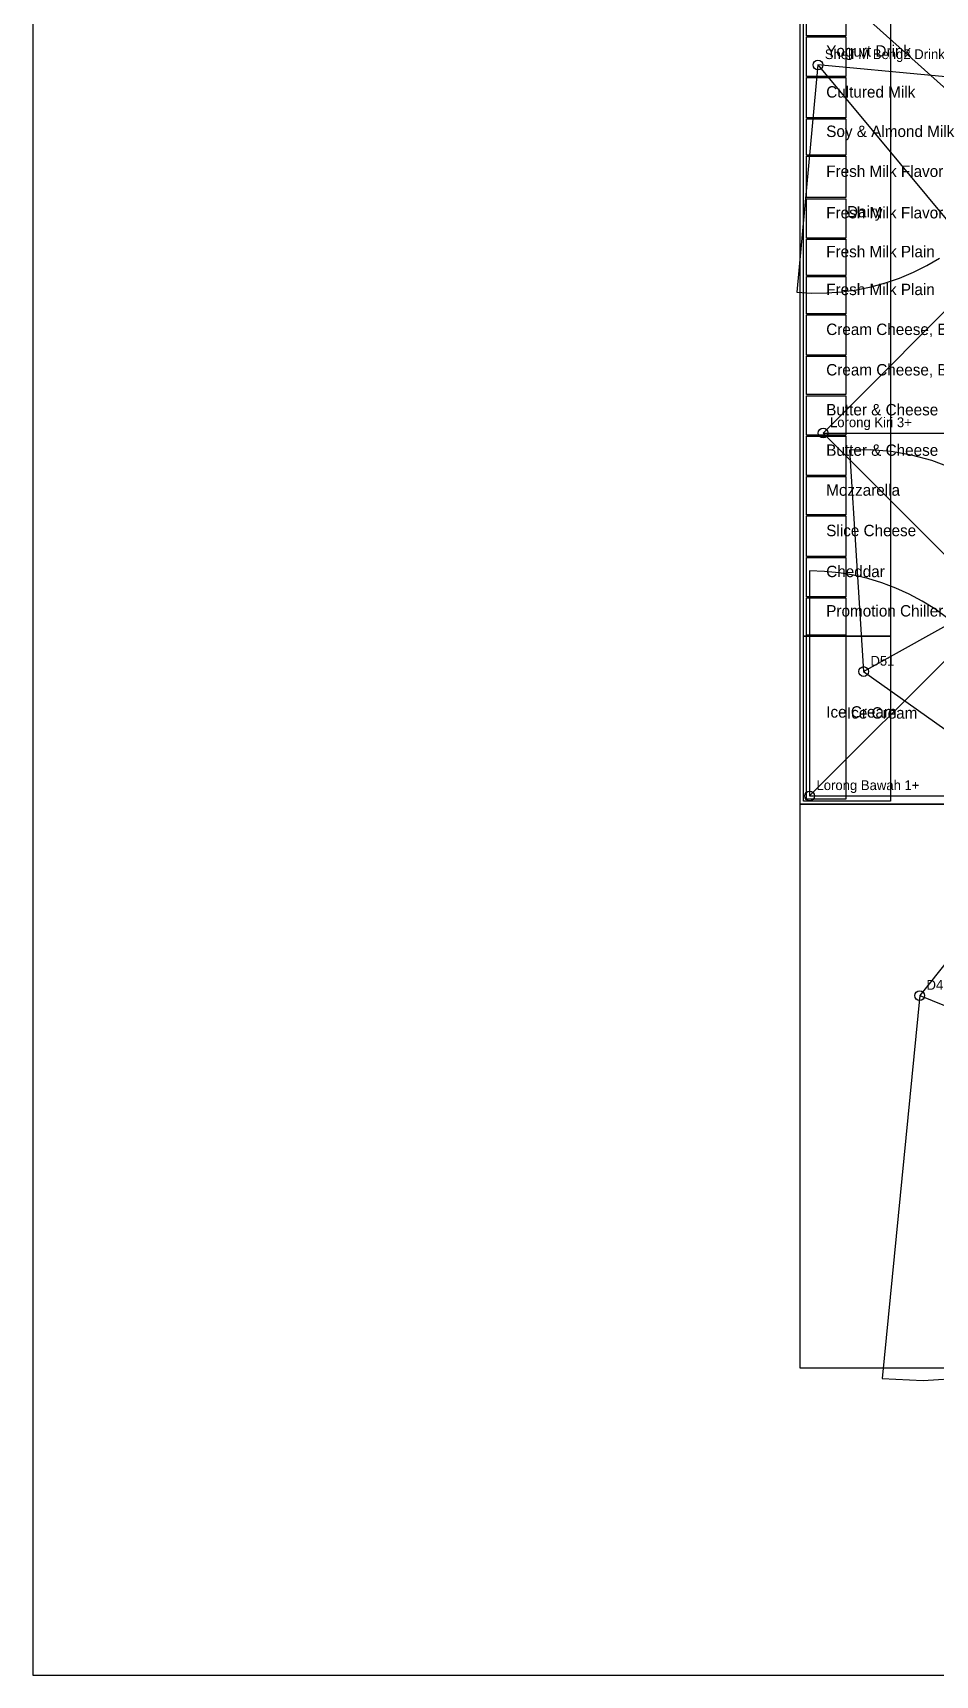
# Model space of a CAD drawing. Header units: metres. Extents: x 0 to 119, y 0 to 107.
# Drawn here: x 0 to 27.7, y 0 to 50.4 of the extents above; entities that cross this region are included whole.
import ezdxf

# ---------------------------------------------------------------- set-up
doc = ezdxf.new("R2010")
doc.units = ezdxf.units.M
for name, color, linetype, true_color in [('CAMERA_RANGE', 7, 'Continuous', 0x07c1ff), ('CAMERAS', 7, 'Continuous', 0x99d334), ('CAMERAS_PLANNED', 7, 'Continuous', 0xf8bd38), ('LABELS', 7, 'Continuous', 0xffffff), ('SHELVES', 7, 'Continuous', 0xb8a394), ('ZONES', 7, 'Continuous', 0xf8bd38)]:
    doc.layers.add(name, color=color, linetype=linetype, true_color=true_color)

msp = doc.modelspace()

# ---------------------------------------------------------------- linework, layer by layer
at = {"layer": 'CAMERA_RANGE', "color": 2}
for p, q in [((24.073, 49.385), (28.257, 44.346)), ((24.232, 38.096), (30.782, 38.096)), ((25.472, 30.782), (31.02, 33.871)), ((23.818, 26.966), (28.379, 31.527)), ((27.192, 20.842), (37.708, 16.572))]:
    msp.add_line(p, q, dxfattribs=at)
for points in [[(24.232, 52.025), (28.697, 48.018), (28.95, 48.318), (29.182, 48.635), (29.393, 48.966), (29.582, 49.31), (29.748, 49.666), (29.891, 50.032), (30.009, 50.406)], [(31.043, 48.739), (24.073, 49.385), (23.426, 42.415), (23.883, 42.388), (24.341, 42.391), (24.798, 42.423), (25.252, 42.485), (25.701, 42.577), (26.143, 42.698), (26.575, 42.848), (26.998, 43.026), (27.407, 43.231), (27.803, 43.462)], [(29.181, 43.046), (24.232, 38.096), (29.181, 33.147)], [(28.159, 37.029), (27.562, 37.253), (26.946, 37.421), (26.318, 37.53), (25.682, 37.579), (25.045, 37.569), (25.472, 30.782), (31.015, 26.843)], [(28.019, 32.441), (27.652, 32.704), (27.268, 32.942), (26.87, 33.155), (26.459, 33.341), (26.036, 33.5), (25.604, 33.631), (25.164, 33.734), (24.719, 33.807), (24.269, 33.852), (23.818, 33.866), (23.818, 26.966), (30.718, 26.966)], [(34.554, 30.064), (27.192, 20.842), (26.041, 9.098), (27.3, 9.042), (28.559, 9.121)]]:
    msp.add_lwpolyline(points, dxfattribs=at)
at = {"layer": 'CAMERAS', "true_color": 0x99d334}
for centre in [(25.472, 30.782), (27.192, 20.842)]:
    msp.add_circle(centre, 0.15, dxfattribs=at)
at = {"layer": 'CAMERAS_PLANNED', "true_color": 0xf8bd38}
for centre in [(24.073, 49.385), (24.232, 38.096), (23.818, 26.966)]:
    msp.add_circle(centre, 0.15, dxfattribs=at)
at = {"layer": 'SHELVES', "true_color": 0x99d334}
for points in [[(23.723, 51.516), (24.931, 51.516), (24.931, 50.276), (23.723, 50.276), (23.723, 51.516)], [(23.723, 50.244), (24.931, 50.244), (24.931, 49.036), (23.723, 49.036), (23.723, 50.244)], [(23.723, 49.004), (24.931, 49.004), (24.931, 47.764), (23.723, 47.764), (23.723, 49.004)], [(23.723, 47.732), (24.931, 47.732), (24.931, 46.619), (23.723, 46.619), (23.723, 47.732)], [(23.723, 46.587), (24.931, 46.587), (24.931, 45.315), (23.723, 45.315), (23.723, 46.587)], [(23.723, 45.283), (24.931, 45.283), (24.931, 44.075), (23.723, 44.075), (23.723, 45.283)], [(23.723, 44.043), (24.931, 44.043), (24.931, 42.93), (23.723, 42.93), (23.723, 44.043)], [(23.723, 42.898), (24.931, 42.898), (24.931, 41.753), (23.723, 41.753), (23.723, 42.898)], [(23.723, 41.722), (24.931, 41.722), (24.931, 40.481), (23.723, 40.481), (23.723, 41.722)], [(23.723, 40.45), (24.931, 40.45), (24.931, 39.273), (23.723, 39.273), (23.723, 40.45)], [(23.723, 39.241), (24.931, 39.241), (24.931, 38.033), (23.723, 38.033), (23.723, 39.241)], [(23.723, 38.001), (24.931, 38.001), (24.931, 36.793), (23.723, 36.793), (23.723, 38.001)], [(23.723, 36.761), (24.931, 36.761), (24.931, 35.584), (23.723, 35.584), (23.723, 36.761)], [(24.931, 35.552), (24.931, 34.312), (23.723, 34.312), (23.723, 35.552), (24.931, 35.552)], [(23.723, 34.28), (24.931, 34.28), (24.931, 33.072), (23.723, 33.072), (23.723, 34.28)], [(23.723, 33.04), (24.931, 33.04), (24.931, 31.895), (23.723, 31.895), (23.723, 33.04)], [(23.723, 31.864), (24.931, 31.864), (24.931, 26.871), (23.723, 26.871), (23.723, 31.864)]]:
    msp.add_lwpolyline(points, close=True, dxfattribs=at)
at = {"layer": 'ZONES', "true_color": 0xf8bd38}
msp.add_lwpolyline([(0, 0), (119.25, 0), (119.25, 107.102), (0, 107.102)], close=True, dxfattribs=at)
at = {"layer": 'ZONES', "true_color": 0xb8a394}
for points in [[(69.101, 73.172), (69.038, 67.225), (63.25, 67.193), (63.155, 26.744), (23.532, 26.712), (23.532, 73.172), (69.101, 73.172)], [(23.532, 9.413), (23.532, 26.712), (69.07, 26.712), (69.07, 9.413), (23.532, 9.413)]]:
    msp.add_lwpolyline(points, close=True, dxfattribs=at)
at = {"layer": 'ZONES', "true_color": 0xed3a7c}
for points in [[(23.627, 57.558), (26.299, 57.558), (26.299, 31.864), (23.627, 31.864), (23.627, 57.558)], [(23.627, 31.864), (26.299, 31.864), (26.299, 26.807), (23.627, 26.807), (23.627, 31.864)]]:
    msp.add_lwpolyline(points, close=True, dxfattribs=at)

# ---------------------------------------------------------------- texts
at = {"layer": 'LABELS', "true_color": 0xffffff}
for s, height, p in [('Shelf M Beng2 Drink (4mm)+', 0.3, (24.283, 49.565)), ('Yogurt Drink', 0.35, (24.327, 49.64)), ('Cultured Milk', 0.35, (24.327, 48.384)), ('Soy & Almond Milk', 0.35, (24.327, 47.175)), ('Fresh Milk Flavor', 0.35, (24.327, 45.951)), ('Fresh Milk Flavor', 0.35, (24.327, 44.679)), ('Dairy', 0.35, (24.963, 44.711)), ('Fresh Milk Plain', 0.35, (24.327, 43.487)), ('Fresh Milk Plain', 0.35, (24.327, 42.326)), ('Cream Cheese, Baby Cheese', 0.35, (24.327, 41.102)), ('Cream Cheese, Baby Cheese', 0.35, (24.327, 39.861)), ('Butter & Cheese', 0.35, (24.327, 38.637)), ('Lorong Kiri 3+', 0.3, (24.442, 38.276)), ('Butter & Cheese', 0.35, (24.327, 37.397)), ('Mozzarella', 0.35, (24.327, 36.173)), ('Slice Cheese', 0.35, (24.327, 34.932)), ('Cheddar', 0.35, (24.327, 33.676)), ('Promotion Chiller', 0.35, (24.327, 32.468)), ('D51', 0.3, (25.682, 30.962)), ('Ice Cream', 0.35, (24.327, 29.367)), ('Ice Cream', 0.35, (24.963, 29.336)), ('Lorong Bawah 1+', 0.3, (24.028, 27.146)), ('D45', 0.3, (27.402, 21.022))]:
    msp.add_text(s, height=height, dxfattribs=at).set_placement(p)

doc.saveas('drawing.dxf')
